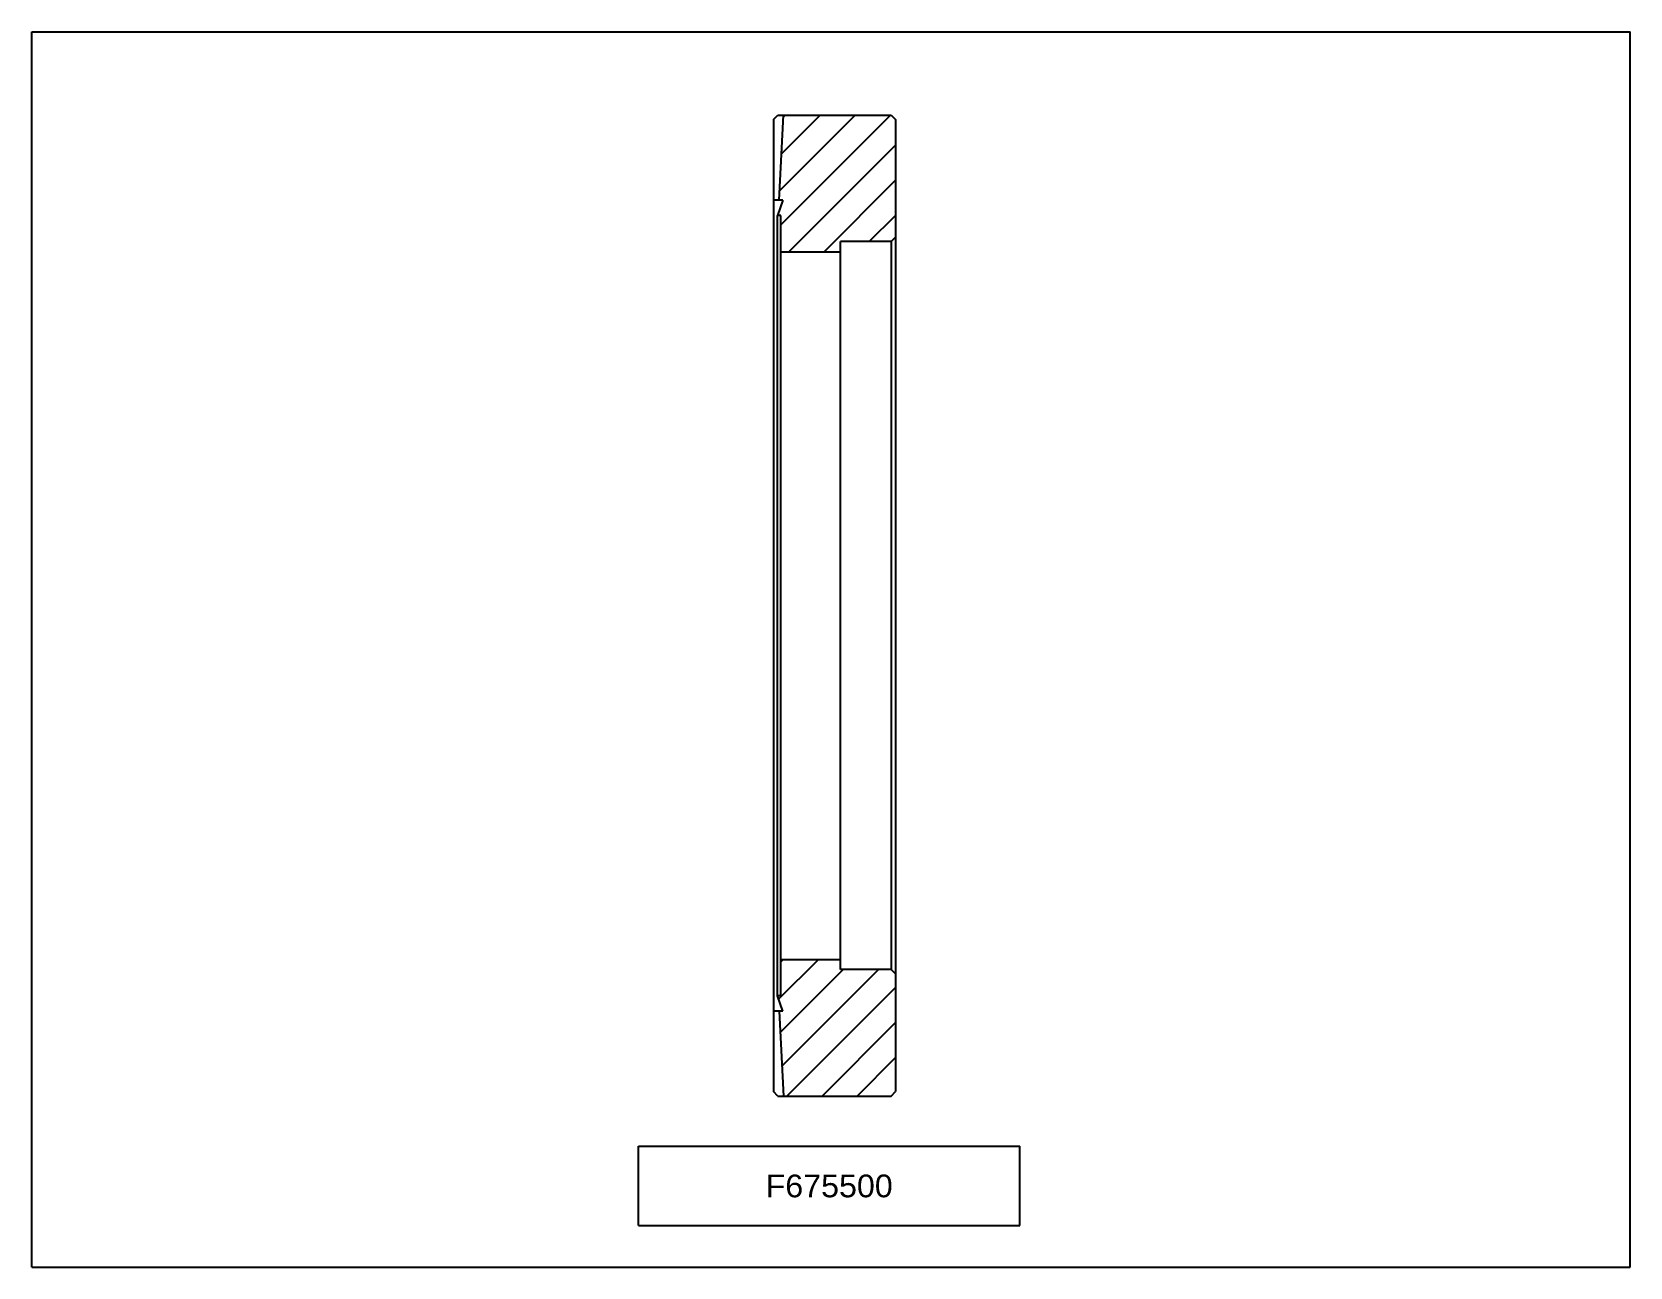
# Model space of a CAD drawing. Extents: x 0 to 11, y 0 to 8.5.
import ezdxf
from ezdxf.enums import TextEntityAlignment as Align

# ---------------------------------------------------------------- set-up
doc = ezdxf.new("R2010")
doc.units = 0
doc.header["$LTSCALE"] = 0.605
doc.layers.get('0').update_dxf_attribs({"linetype": 'CONTINUOUS'})
doc.styles.add('TEXTSTYLE_0', font='txt', dxfattribs={"width": 0.8})

msp = doc.modelspace()

# ---------------------------------------------------------------- linework, layer by layer
at = {"color": 7, "linetype": 'CONTINUOUS'}
for p, q in [((0, 0), (0, 8.5)), ((0, 8.5), (11, 8.5)), ((11, 0), (11, 8.5)), ((5.105, 7.897), (5.135, 7.927)), ((5.135, 7.927), (5.173, 7.927)), ((5.143, 7.342), (5.173, 7.927)), ((5.173, 7.927), (5.915, 7.927)), ((5.915, 7.927), (5.945, 7.897)), ((5.105, 7.897), (5.105, 1.207)), ((5.945, 7.897), (5.945, 1.207)), ((5.143, 7.342), (5.105, 7.342)), ((5.169, 7.342), (5.131, 7.237)), ((5.169, 7.342), (5.143, 7.342)), ((5.131, 1.867), (5.131, 7.237)), ((5.155, 7.237), (5.131, 7.237)), ((5.155, 1.867), (5.155, 7.237)), ((5.565, 2.047), (5.565, 7.057)), ((5.915, 7.057), (5.565, 7.057)), ((5.945, 7.087), (5.915, 7.057)), ((5.915, 7.057), (5.915, 2.047)), ((5.155, 6.987), (5.565, 6.987)), ((5.155, 2.117), (5.565, 2.117)), ((5.915, 2.047), (5.565, 2.047)), ((5.945, 2.017), (5.915, 2.047)), ((5.143, 1.762), (5.105, 1.762)), ((5.155, 1.867), (5.131, 1.867)), ((5.169, 1.762), (5.131, 1.867)), ((5.169, 1.762), (5.143, 1.762)), ((5.143, 1.762), (5.173, 1.177)), ((5.135, 1.177), (5.105, 1.207)), ((5.135, 1.177), (5.173, 1.177)), ((5.173, 1.177), (5.915, 1.177)), ((5.915, 1.177), (5.945, 1.207)), ((0, 0), (11, 0))]:
    msp.add_line(p, q, dxfattribs=at)
at = {"color": 2, "linetype": 'CONTINUOUS'}
for p, q in [((5.146, 7.406), (5.667, 7.927)), ((5.155, 7.173), (5.909, 7.927)), ((5.159, 7.661), (5.425, 7.927)), ((5.173, 7.916), (5.184, 7.927)), ((5.21, 6.987), (5.945, 7.722)), ((5.452, 6.987), (5.945, 7.48)), ((5.763, 7.057), (5.945, 7.238)), ((5.139, 1.843), (5.413, 2.117)), ((5.155, 2.1), (5.171, 2.117)), ((5.151, 1.613), (5.584, 2.047)), ((5.163, 1.384), (5.826, 2.047)), ((5.197, 1.177), (5.945, 1.924)), ((5.439, 1.177), (5.945, 1.683)), ((5.681, 1.177), (5.945, 1.441)), ((4.175, 0.285), (4.175, 0.832)), ((4.175, 0.832), (6.8, 0.832)), ((6.8, 0.285), (6.8, 0.832)), ((4.175, 0.285), (6.8, 0.285))]:
    msp.add_line(p, q, dxfattribs=at)

# ---------------------------------------------------------------- texts
at = {"color": 2, "linetype": 'CONTINUOUS', "style": 'TEXTSTYLE_0'}
msp.add_text('F675500', height=0.1562, dxfattribs=at).set_placement((5.05, 0.48), (5.925, 0.48), align=Align.FIT)

doc.saveas('drawing.dxf')
